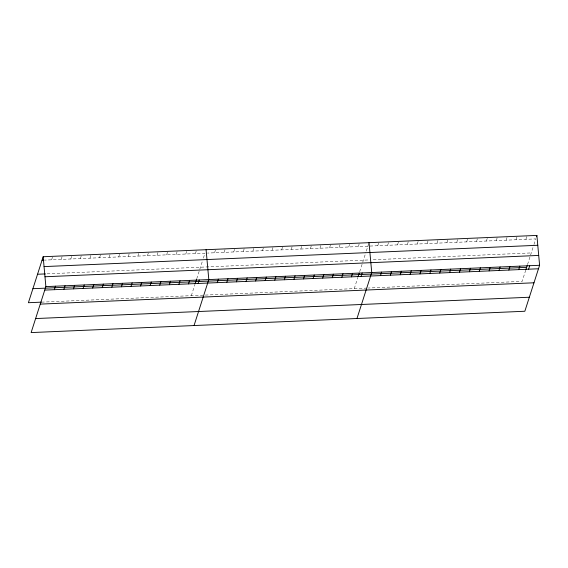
<?xml version="1.0" encoding="UTF-8"?>
<svg xmlns="http://www.w3.org/2000/svg" width="568" height="568" viewBox="0 0 568 568"><rect width="100%" height="100%" fill="white"/><g stroke="black" fill="none" stroke-linecap="round" stroke-linejoin="round"><path stroke-width="0.43" stroke-dasharray="2.84 2.13" d="M51.624 259.817L52.746 256.331M61.209 259.399L62.324 255.919M70.794 258.987L71.909 255.501M80.379 258.575L81.494 255.089M89.964 258.156L91.079 254.677M99.542 257.744L100.664 254.258M109.127 257.332L110.249 253.846M118.712 256.921L119.834 253.434M128.297 256.502L129.419 253.016M137.882 256.09L138.997 252.604M147.467 255.678L148.582 252.192M157.052 255.259L158.167 251.78M166.63 254.847L167.752 251.361M176.215 254.436L177.337 250.949M185.8 254.017L186.922 250.538M195.385 253.605L196.507 250.119M191.331 295.679L194.93 284.461M196.755 278.767L199.538 270.098M199.773 269.381L202.272 261.607M203.394 258.099L204.97 253.193L44.652 260.116M214.555 252.774L215.67 249.295M224.14 252.362L225.255 248.876M233.725 251.951L234.84 248.464M243.303 251.539L244.425 248.053M252.888 251.12L254.01 247.634M262.473 250.708L263.595 247.222M272.058 250.296L273.18 246.81M281.643 249.877L282.757 246.398M291.228 249.466L292.342 245.979M300.813 249.054L301.928 245.568M310.398 248.635L311.512 245.156M319.976 248.223L321.097 244.737M329.561 247.811L330.683 244.325M339.146 247.399L340.267 243.913M348.731 246.981L349.852 243.494M358.316 246.569L359.43 243.083M354.262 288.636L357.861 277.425M359.686 271.731L362.469 263.062M362.704 262.338L365.87 252.462M366.325 251.063L368.795 243.367M377.777 245.731L378.891 242.245M387.646 245.298L388.768 241.819M397.522 244.872L398.644 241.393M407.398 244.446L408.513 240.96M417.274 244.02L418.389 240.534M427.143 243.594L428.265 240.108M437.019 243.168L438.141 239.682M446.895 242.742L448.017 239.256M456.771 242.316L457.886 238.83M466.64 241.89L467.762 238.404M476.516 241.464L477.638 237.978M486.393 241.038L487.514 237.552M496.269 240.612L497.383 237.126M506.145 240.186L507.26 236.7M516.014 239.753L517.136 236.274M525.89 239.327L527.012 235.848M525.727 270.169L522.127 281.387L368.249 288.033M527.551 264.482L530.335 255.813M530.569 255.089L533.068 247.314M533.963 244.51L535.766 238.901L207.583 253.079M47.123 273.833L369.157 259.924M373.275 259.746L531.265 252.923M41.471 302.148L204.402 295.111M205.268 295.076L367.425 288.068"/><path stroke-width="0.85" d="M43.161 256.743L45.873 286.613L31.119 332.585L524.839 311.257L539.6 265.284L536.881 235.415L43.161 256.743L28.4 302.716L41.471 302.148M54.343 289.68L55.458 286.201M63.921 289.268L65.043 285.782M73.506 288.856L74.628 285.37M83.091 288.445L84.213 284.959M92.676 288.026L93.798 284.54M102.261 287.614L103.376 284.128M111.846 287.202L112.961 283.716M121.431 286.783L122.546 283.297M131.016 286.371L132.131 282.885M140.594 285.96L141.716 282.474M150.179 285.541L151.301 282.062M159.764 285.129L160.886 281.643M169.349 284.717L170.471 281.231M178.934 284.298L180.049 280.819M188.519 283.886L189.634 280.4M195.158 283.759L196.528 279.491M198.104 283.475L199.219 279.988M194.043 325.542L208.804 279.577L206.092 249.707M217.267 282.644L218.389 279.158M226.852 282.232L227.974 278.746M236.437 281.82L237.559 278.334M246.022 281.401L247.144 277.915M255.607 280.99L256.722 277.503M265.192 280.578L266.307 277.092M274.777 280.159L275.892 276.68M284.355 279.747L285.477 276.261M293.94 279.335L295.062 275.849M303.525 278.916L304.647 275.437M313.11 278.505L314.232 275.019M322.695 278.093L323.81 274.607M332.28 277.681L333.395 274.195M341.865 277.262L342.98 273.776M351.45 276.85L352.565 273.364M358.081 276.722L359.224 273.173M361.028 276.438L362.15 272.952M356.974 318.506L371.735 272.534L369.015 242.671M380.489 275.594L381.611 272.107M390.365 275.168L391.48 271.681M400.241 274.742L401.356 271.255M410.11 274.316L411.232 270.829M419.986 273.89L421.108 270.404M429.862 273.464L430.977 269.977M439.738 273.038L440.853 269.551M449.607 272.612L450.729 269.125M459.484 272.186L460.605 268.7M469.36 271.76L470.481 268.274M479.236 271.334L480.35 267.847M489.112 270.901L490.227 267.421M498.981 270.474L500.103 266.995M508.857 270.048L509.979 266.562M518.733 269.623L519.848 266.136M525.954 269.473L527.324 265.199M536.433 236.813L536.881 235.415M528.609 269.196L529.724 265.71M42.039 260.229L43.786 260.151M44.055 266.598L537.782 245.277M37.538 274.252L45.383 273.911M44.978 276.758L538.705 255.43M45.873 286.613L539.6 265.284M32.901 288.693L526.628 267.365M44.758 290.099L538.478 268.77M40.257 304.114L533.977 282.793M35.614 318.563L529.34 297.234"/></g></svg>
